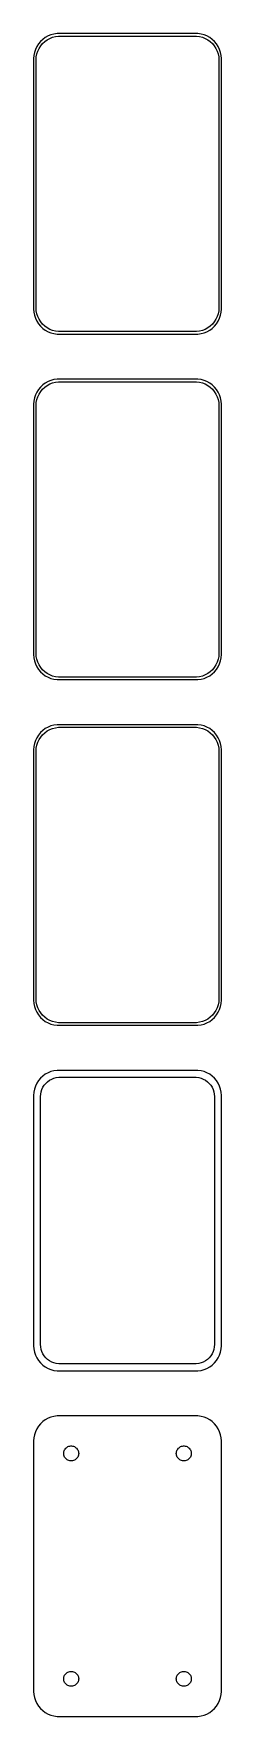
# Model space of a CAD drawing. Header units: metres. Extents: x -19 to 19, y 246 to 582.
import ezdxf

# ---------------------------------------------------------------- set-up
doc = ezdxf.new("R2010")
doc.units = ezdxf.units.M

msp = doc.modelspace()

# ---------------------------------------------------------------- linework, layer by layer
for p, q in [((-15.8789, 581.524), (-16.4291, 581.222)), ((-15.2951, 581.755), (-15.8789, 581.524)), ((-15.5224, 581.048), (-14.9678, 581.268)), ((-14.6869, 581.911), (-15.2951, 581.755)), ((-14.9678, 581.268), (-14.3901, 581.416)), ((-14.0639, 581.99), (-14.6869, 581.911)), ((-14.3901, 581.416), (-13.7982, 581.491)), ((14.0639, 581.99), (-14.0639, 581.99)), ((-13.7982, 581.491), (13.7982, 581.491)), ((13.7982, 581.491), (14.3901, 581.416)), ((14.6869, 581.911), (14.0639, 581.99)), ((14.3901, 581.416), (14.9678, 581.268)), ((15.2951, 581.755), (14.6869, 581.911)), ((14.9678, 581.268), (15.5224, 581.048)), ((15.8789, 581.524), (15.2951, 581.755)), ((16.4291, 581.222), (15.8789, 581.524)), ((-18.5929, 578.243), (-18.7106, 577.627)), ((-18.3989, 578.841), (-18.5929, 578.243)), ((-18.1315, 579.409), (-18.3989, 578.841)), ((-18.2125, 577.345), (-18.1008, 577.931)), ((-17.7951, 579.939), (-18.1315, 579.409)), ((-18.1008, 577.931), (-17.9164, 578.499)), ((-17.9164, 578.499), (-17.6624, 579.038)), ((-17.3948, 580.423), (-17.7951, 579.939)), ((-17.6624, 579.038), (-17.3428, 579.542)), ((-16.9371, 580.853), (-17.3948, 580.423)), ((-17.3428, 579.542), (-16.9626, 580.002)), ((-16.9626, 580.002), (-16.5278, 580.41)), ((-16.4291, 581.222), (-16.9371, 580.853)), ((-16.5278, 580.41), (-16.0452, 580.761)), ((-16.0452, 580.761), (-15.5224, 581.048)), ((15.5224, 581.048), (16.0452, 580.761)), ((16.0452, 580.761), (16.5278, 580.41)), ((16.9371, 580.853), (16.4291, 581.222)), ((16.5278, 580.41), (16.9626, 580.002)), ((17.3948, 580.423), (16.9371, 580.853)), ((16.9626, 580.002), (17.3428, 579.542)), ((17.3428, 579.542), (17.6624, 579.038)), ((17.7951, 579.939), (17.3948, 580.423)), ((17.6624, 579.038), (17.9164, 578.499)), ((18.1315, 579.409), (17.7951, 579.939)), ((17.9164, 578.499), (18.1008, 577.931)), ((18.1008, 577.931), (18.2125, 577.345)), ((18.3989, 578.841), (18.1315, 579.409)), ((18.5929, 578.243), (18.3989, 578.841)), ((18.7106, 577.627), (18.5929, 578.243)), ((-18.7106, 577.627), (-18.75, 577)), ((-18.75, 577), (-18.75, 527)), ((-18.25, 576.75), (-18.2125, 577.345)), ((-18.25, 527.25), (-18.25, 576.75)), ((18.2125, 577.345), (18.25, 576.75)), ((18.25, 576.75), (18.25, 527.25)), ((18.75, 577), (18.7106, 577.627)), ((18.75, 527), (18.75, 577)), ((-18.75, 527), (-18.7106, 526.373)), ((-18.7106, 526.373), (-18.5929, 525.757)), ((-18.5929, 525.757), (-18.3989, 525.159)), ((-18.3989, 525.159), (-18.1315, 524.591)), ((-18.2125, 526.655), (-18.25, 527.25)), ((-18.1008, 526.069), (-18.2125, 526.655)), ((-18.1315, 524.591), (-17.7951, 524.061)), ((-17.9164, 525.501), (-18.1008, 526.069)), ((-17.6624, 524.962), (-17.9164, 525.501)), ((-17.3428, 524.458), (-17.6624, 524.962)), ((-16.9626, 523.998), (-17.3428, 524.458)), ((17.3428, 524.458), (16.9626, 523.998)), ((17.6624, 524.962), (17.3428, 524.458)), ((17.9164, 525.501), (17.6624, 524.962)), ((17.7951, 524.061), (18.1315, 524.591)), ((18.1008, 526.069), (17.9164, 525.501)), ((18.2125, 526.655), (18.1008, 526.069)), ((18.1315, 524.591), (18.3989, 525.159)), ((18.25, 527.25), (18.2125, 526.655)), ((18.3989, 525.159), (18.5929, 525.757)), ((18.5929, 525.757), (18.7106, 526.373)), ((18.7106, 526.373), (18.75, 527)), ((-17.7951, 524.061), (-17.3948, 523.577)), ((-17.3948, 523.577), (-16.9371, 523.147)), ((-16.5278, 523.59), (-16.9626, 523.998)), ((-16.9371, 523.147), (-16.4291, 522.778)), ((-16.0452, 523.239), (-16.5278, 523.59)), ((-16.4291, 522.778), (-15.8789, 522.476)), ((-15.5224, 522.952), (-16.0452, 523.239)), ((-15.8789, 522.476), (-15.2951, 522.245)), ((-14.9678, 522.732), (-15.5224, 522.952)), ((-15.2951, 522.245), (-14.6869, 522.089)), ((-14.3901, 522.584), (-14.9678, 522.732)), ((-14.6869, 522.089), (-14.0639, 522.01)), ((-13.7982, 522.509), (-14.3901, 522.584)), ((-14.0639, 522.01), (14.0639, 522.01)), ((13.7982, 522.509), (-13.7982, 522.509)), ((14.3901, 522.584), (13.7982, 522.509)), ((14.0639, 522.01), (14.6869, 522.089)), ((14.9678, 522.732), (14.3901, 522.584)), ((14.6869, 522.089), (15.2951, 522.245)), ((15.5224, 522.952), (14.9678, 522.732)), ((15.2951, 522.245), (15.8789, 522.476)), ((16.0452, 523.239), (15.5224, 522.952)), ((15.8789, 522.476), (16.4291, 522.778)), ((16.5278, 523.59), (16.0452, 523.239)), ((16.4291, 522.778), (16.9371, 523.147)), ((16.9626, 523.998), (16.5278, 523.59)), ((16.9371, 523.147), (17.3948, 523.577)), ((17.3948, 523.577), (17.7951, 524.061)), ((-17.7951, 510.939), (-18.1315, 510.409)), ((-17.3948, 511.423), (-17.7951, 510.939)), ((-16.9371, 511.853), (-17.3948, 511.423)), ((-17.3428, 510.542), (-16.9626, 511.002)), ((-16.9626, 511.002), (-16.5278, 511.41)), ((-16.4291, 512.222), (-16.9371, 511.853)), ((-16.5278, 511.41), (-16.0452, 511.761)), ((-15.8789, 512.524), (-16.4291, 512.222)), ((-16.0452, 511.761), (-15.5224, 512.048)), ((-15.2951, 512.755), (-15.8789, 512.524)), ((-15.5224, 512.048), (-14.9678, 512.268)), ((-14.6869, 512.911), (-15.2951, 512.755)), ((-14.9678, 512.268), (-14.3901, 512.416)), ((-14.0639, 512.99), (-14.6869, 512.911)), ((-14.3901, 512.416), (-13.7982, 512.491)), ((14.0639, 512.99), (-14.0639, 512.99)), ((-13.7982, 512.491), (13.7982, 512.491)), ((13.7982, 512.491), (14.3901, 512.416)), ((14.6869, 512.911), (14.0639, 512.99)), ((14.3901, 512.416), (14.9678, 512.268)), ((15.2951, 512.755), (14.6869, 512.911)), ((14.9678, 512.268), (15.5224, 512.048)), ((15.8789, 512.524), (15.2951, 512.755)), ((15.5224, 512.048), (16.0452, 511.761)), ((16.4291, 512.222), (15.8789, 512.524)), ((16.0452, 511.761), (16.5278, 511.41)), ((16.9371, 511.853), (16.4291, 512.222)), ((16.5278, 511.41), (16.9626, 511.002)), ((17.3948, 511.423), (16.9371, 511.853)), ((16.9626, 511.002), (17.3428, 510.542)), ((17.7951, 510.939), (17.3948, 511.423)), ((18.1315, 510.409), (17.7951, 510.939)), ((-18.7106, 508.627), (-18.75, 508)), ((-18.75, 508), (-18.75, 458)), ((-18.5929, 509.243), (-18.7106, 508.627)), ((-18.3989, 509.841), (-18.5929, 509.243)), ((-18.1315, 510.409), (-18.3989, 509.841)), ((-18.25, 507.75), (-18.2125, 508.345)), ((-18.25, 458.25), (-18.25, 507.75)), ((-18.2125, 508.345), (-18.1008, 508.931)), ((-18.1008, 508.931), (-17.9164, 509.499)), ((-17.9164, 509.499), (-17.6624, 510.038)), ((-17.6624, 510.038), (-17.3428, 510.542)), ((17.3428, 510.542), (17.6624, 510.038)), ((17.6624, 510.038), (17.9164, 509.499)), ((17.9164, 509.499), (18.1008, 508.931)), ((18.1008, 508.931), (18.2125, 508.345)), ((18.3989, 509.841), (18.1315, 510.409)), ((18.2125, 508.345), (18.25, 507.75)), ((18.25, 507.75), (18.25, 458.25)), ((18.5929, 509.243), (18.3989, 509.841)), ((18.7106, 508.627), (18.5929, 509.243)), ((18.75, 508), (18.7106, 508.627)), ((18.75, 458), (18.75, 508)), ((-18.75, 458), (-18.7106, 457.373)), ((-18.7106, 457.373), (-18.5929, 456.757)), ((-18.2125, 457.655), (-18.25, 458.25)), ((-18.1008, 457.069), (-18.2125, 457.655)), ((-17.9164, 456.501), (-18.1008, 457.069)), ((18.1008, 457.069), (17.9164, 456.501)), ((18.2125, 457.655), (18.1008, 457.069)), ((18.25, 458.25), (18.2125, 457.655)), ((18.5929, 456.757), (18.7106, 457.373)), ((18.7106, 457.373), (18.75, 458)), ((-18.5929, 456.757), (-18.3989, 456.159)), ((-18.3989, 456.159), (-18.1315, 455.591)), ((-18.1315, 455.591), (-17.7951, 455.061)), ((-17.6624, 455.962), (-17.9164, 456.501)), ((-17.7951, 455.061), (-17.3948, 454.577)), ((-17.3428, 455.458), (-17.6624, 455.962)), ((-17.3948, 454.577), (-16.9371, 454.147)), ((-16.9626, 454.998), (-17.3428, 455.458)), ((-16.5278, 454.59), (-16.9626, 454.998)), ((-16.9371, 454.147), (-16.4291, 453.778)), ((-16.0452, 454.239), (-16.5278, 454.59)), ((-16.4291, 453.778), (-15.8789, 453.476)), ((-15.5224, 453.952), (-16.0452, 454.239)), ((-14.9678, 453.732), (-15.5224, 453.952)), ((-14.3901, 453.584), (-14.9678, 453.732)), ((-13.7982, 453.509), (-14.3901, 453.584)), ((14.3901, 453.584), (13.7982, 453.509)), ((14.9678, 453.732), (14.3901, 453.584)), ((15.5224, 453.952), (14.9678, 453.732)), ((16.0452, 454.239), (15.5224, 453.952)), ((15.8789, 453.476), (16.4291, 453.778)), ((16.5278, 454.59), (16.0452, 454.239)), ((16.4291, 453.778), (16.9371, 454.147)), ((16.9626, 454.998), (16.5278, 454.59)), ((16.9371, 454.147), (17.3948, 454.577)), ((17.3428, 455.458), (16.9626, 454.998)), ((17.6624, 455.962), (17.3428, 455.458)), ((17.3948, 454.577), (17.7951, 455.061)), ((17.9164, 456.501), (17.6624, 455.962)), ((17.7951, 455.061), (18.1315, 455.591)), ((18.1315, 455.591), (18.3989, 456.159)), ((18.3989, 456.159), (18.5929, 456.757)), ((-15.8789, 453.476), (-15.2951, 453.245)), ((-15.2951, 453.245), (-14.6869, 453.089)), ((-14.6869, 453.089), (-14.0639, 453.01)), ((-14.0639, 453.01), (14.0639, 453.01)), ((13.7982, 453.509), (-13.7982, 453.509)), ((14.0639, 453.01), (14.6869, 453.089)), ((14.6869, 453.089), (15.2951, 453.245)), ((15.2951, 453.245), (15.8789, 453.476)), ((-15.8789, 443.524), (-16.4291, 443.222)), ((-15.2951, 443.755), (-15.8789, 443.524)), ((-14.6869, 443.911), (-15.2951, 443.755)), ((-14.0639, 443.99), (-14.6869, 443.911)), ((14.0639, 443.99), (-14.0639, 443.99)), ((14.6869, 443.911), (14.0639, 443.99)), ((15.2951, 443.755), (14.6869, 443.911)), ((15.8789, 443.524), (15.2951, 443.755)), ((16.4291, 443.222), (15.8789, 443.524)), ((-18.5929, 440.243), (-18.7106, 439.627)), ((-18.3989, 440.841), (-18.5929, 440.243)), ((-18.1315, 441.409), (-18.3989, 440.841)), ((-17.7951, 441.939), (-18.1315, 441.409)), ((-18.1008, 439.931), (-17.9164, 440.499)), ((-17.9164, 440.499), (-17.6624, 441.038)), ((-17.3948, 442.423), (-17.7951, 441.939)), ((-17.6624, 441.038), (-17.3428, 441.542)), ((-16.9371, 442.853), (-17.3948, 442.423)), ((-17.3428, 441.542), (-16.9626, 442.002)), ((-16.9626, 442.002), (-16.5278, 442.41)), ((-16.4291, 443.222), (-16.9371, 442.853)), ((-16.5278, 442.41), (-16.0452, 442.761)), ((-16.0452, 442.761), (-15.5224, 443.048)), ((-15.5224, 443.048), (-14.9678, 443.268)), ((-14.9678, 443.268), (-14.3901, 443.416)), ((-14.3901, 443.416), (-13.7982, 443.491)), ((-13.7982, 443.491), (13.7982, 443.491)), ((13.7982, 443.491), (14.3901, 443.416)), ((14.3901, 443.416), (14.9678, 443.268)), ((14.9678, 443.268), (15.5224, 443.048)), ((15.5224, 443.048), (16.0452, 442.761)), ((16.0452, 442.761), (16.5278, 442.41)), ((16.9371, 442.853), (16.4291, 443.222)), ((16.5278, 442.41), (16.9626, 442.002)), ((17.3948, 442.423), (16.9371, 442.853)), ((16.9626, 442.002), (17.3428, 441.542)), ((17.3428, 441.542), (17.6624, 441.038)), ((17.7951, 441.939), (17.3948, 442.423)), ((17.6624, 441.038), (17.9164, 440.499)), ((18.1315, 441.409), (17.7951, 441.939)), ((17.9164, 440.499), (18.1008, 439.931)), ((18.3989, 440.841), (18.1315, 441.409)), ((18.5929, 440.243), (18.3989, 440.841)), ((18.7106, 439.627), (18.5929, 440.243)), ((-18.7106, 439.627), (-18.75, 439)), ((-18.75, 439), (-18.75, 389)), ((-18.25, 438.75), (-18.2125, 439.345)), ((-18.25, 389.25), (-18.25, 438.75)), ((-18.2125, 439.345), (-18.1008, 439.931)), ((18.1008, 439.931), (18.2125, 439.345)), ((18.2125, 439.345), (18.25, 438.75)), ((18.25, 438.75), (18.25, 389.25)), ((18.75, 439), (18.7106, 439.627)), ((18.75, 389), (18.75, 439)), ((-18.75, 389), (-18.7106, 388.373)), ((-18.7106, 388.373), (-18.5929, 387.757)), ((-18.5929, 387.757), (-18.3989, 387.159)), ((-18.3989, 387.159), (-18.1315, 386.591)), ((-18.2125, 388.655), (-18.25, 389.25)), ((-18.1008, 388.069), (-18.2125, 388.655)), ((-18.1315, 386.591), (-17.7951, 386.061)), ((-17.9164, 387.501), (-18.1008, 388.069)), ((-17.6624, 386.962), (-17.9164, 387.501)), ((-17.3428, 386.458), (-17.6624, 386.962)), ((-16.9626, 385.998), (-17.3428, 386.458)), ((17.3428, 386.458), (16.9626, 385.998)), ((17.6624, 386.962), (17.3428, 386.458)), ((17.9164, 387.501), (17.6624, 386.962)), ((17.7951, 386.061), (18.1315, 386.591)), ((18.1008, 388.069), (17.9164, 387.501)), ((18.2125, 388.655), (18.1008, 388.069)), ((18.1315, 386.591), (18.3989, 387.159)), ((18.25, 389.25), (18.2125, 388.655)), ((18.3989, 387.159), (18.5929, 387.757)), ((18.5929, 387.757), (18.7106, 388.373)), ((18.7106, 388.373), (18.75, 389)), ((-17.7951, 386.061), (-17.3948, 385.577)), ((-17.3948, 385.577), (-16.9371, 385.147)), ((-16.5278, 385.59), (-16.9626, 385.998)), ((-16.9371, 385.147), (-16.4291, 384.778)), ((-16.0452, 385.239), (-16.5278, 385.59)), ((-16.4291, 384.778), (-15.8789, 384.476)), ((-15.5224, 384.952), (-16.0452, 385.239)), ((-15.8789, 384.476), (-15.2951, 384.245)), ((-14.9678, 384.732), (-15.5224, 384.952)), ((-15.2951, 384.245), (-14.6869, 384.089)), ((-14.3901, 384.584), (-14.9678, 384.732)), ((-14.6869, 384.089), (-14.0639, 384.01)), ((-13.7982, 384.509), (-14.3901, 384.584)), ((-14.0639, 384.01), (14.0639, 384.01)), ((13.7982, 384.509), (-13.7982, 384.509)), ((14.3901, 384.584), (13.7982, 384.509)), ((14.0639, 384.01), (14.6869, 384.089)), ((14.9678, 384.732), (14.3901, 384.584)), ((14.6869, 384.089), (15.2951, 384.245)), ((15.5224, 384.952), (14.9678, 384.732)), ((15.2951, 384.245), (15.8789, 384.476)), ((16.0452, 385.239), (15.5224, 384.952)), ((15.8789, 384.476), (16.4291, 384.778)), ((16.5278, 385.59), (16.0452, 385.239)), ((16.4291, 384.778), (16.9371, 385.147)), ((16.9626, 385.998), (16.5278, 385.59)), ((16.9371, 385.147), (17.3948, 385.577)), ((17.3948, 385.577), (17.7951, 386.061)), ((-17.7951, 372.939), (-18.1315, 372.409)), ((-17.3948, 373.423), (-17.7951, 372.939)), ((-16.9371, 373.853), (-17.3948, 373.423)), ((-16.4291, 374.222), (-16.9371, 373.853)), ((-15.8789, 374.524), (-16.4291, 374.222)), ((-15.9665, 372.731), (-15.5734, 373.017)), ((-15.2951, 374.755), (-15.8789, 374.524)), ((-15.5734, 373.017), (-15.1475, 373.251)), ((-14.6869, 374.911), (-15.2951, 374.755)), ((-15.1475, 373.251), (-14.6957, 373.43)), ((-14.6957, 373.43), (-14.2251, 373.551)), ((-14.0639, 374.99), (-14.6869, 374.911)), ((-14.2251, 373.551), (-13.743, 373.612)), ((14.0639, 374.99), (-14.0639, 374.99)), ((-13.743, 373.612), (13.743, 373.612)), ((13.743, 373.612), (14.2251, 373.551)), ((14.6869, 374.911), (14.0639, 374.99)), ((14.2251, 373.551), (14.6957, 373.43)), ((15.2951, 374.755), (14.6869, 374.911)), ((14.6957, 373.43), (15.1475, 373.251)), ((15.1475, 373.251), (15.5734, 373.017)), ((15.8789, 374.524), (15.2951, 374.755)), ((15.5734, 373.017), (15.9665, 372.731)), ((16.4291, 374.222), (15.8789, 374.524)), ((16.9371, 373.853), (16.4291, 374.222)), ((17.3948, 373.423), (16.9371, 373.853)), ((17.7951, 372.939), (17.3948, 373.423)), ((18.1315, 372.409), (17.7951, 372.939)), ((-18.7106, 370.627), (-18.75, 370)), ((-18.75, 370), (-18.75, 320)), ((-18.5929, 371.243), (-18.7106, 370.627)), ((-18.3989, 371.841), (-18.5929, 371.243)), ((-18.1315, 372.409), (-18.3989, 371.841)), ((-17.3695, 369.75), (-17.339, 370.235)), ((-17.3695, 320.25), (-17.3695, 369.75)), ((-17.339, 370.235), (-17.2479, 370.712)), ((-17.2479, 370.712), (-17.0977, 371.174)), ((-17.0977, 371.174), (-16.8908, 371.614)), ((-16.8908, 371.614), (-16.6305, 372.024)), ((-16.6305, 372.024), (-16.3207, 372.399)), ((-16.3207, 372.399), (-15.9665, 372.731)), ((15.9665, 372.731), (16.3207, 372.399)), ((16.3207, 372.399), (16.6305, 372.024)), ((16.6305, 372.024), (16.8908, 371.614)), ((16.8908, 371.614), (17.0977, 371.174)), ((17.0977, 371.174), (17.2479, 370.712)), ((17.2479, 370.712), (17.339, 370.235)), ((17.339, 370.235), (17.3695, 369.75)), ((17.3695, 369.75), (17.3695, 320.25)), ((18.3989, 371.841), (18.1315, 372.409)), ((18.5929, 371.243), (18.3989, 371.841)), ((18.7106, 370.627), (18.5929, 371.243)), ((18.75, 370), (18.7106, 370.627)), ((18.75, 320), (18.75, 370)), ((-18.75, 320), (-18.7106, 319.373)), ((-18.7106, 319.373), (-18.5929, 318.757)), ((-17.339, 319.765), (-17.3695, 320.25)), ((-17.2479, 319.288), (-17.339, 319.765)), ((-17.0977, 318.826), (-17.2479, 319.288)), ((17.2479, 319.288), (17.0977, 318.826)), ((17.339, 319.765), (17.2479, 319.288)), ((17.3695, 320.25), (17.339, 319.765)), ((18.5929, 318.757), (18.7106, 319.373)), ((18.7106, 319.373), (18.75, 320)), ((-18.5929, 318.757), (-18.3989, 318.159)), ((-18.3989, 318.159), (-18.1315, 317.591)), ((-18.1315, 317.591), (-17.7951, 317.061)), ((-17.7951, 317.061), (-17.3948, 316.577)), ((-17.3948, 316.577), (-16.9371, 316.147)), ((-16.8908, 318.386), (-17.0977, 318.826)), ((-16.9371, 316.147), (-16.4291, 315.778)), ((-16.6305, 317.976), (-16.8908, 318.386)), ((-16.3207, 317.601), (-16.6305, 317.976)), ((-15.9665, 317.269), (-16.3207, 317.601)), ((-15.5734, 316.983), (-15.9665, 317.269)), ((-15.1475, 316.749), (-15.5734, 316.983)), ((-14.6957, 316.57), (-15.1475, 316.749)), ((-14.2251, 316.449), (-14.6957, 316.57)), ((-13.743, 316.388), (-14.2251, 316.449)), ((13.743, 316.388), (-13.743, 316.388)), ((14.2251, 316.449), (13.743, 316.388)), ((14.6957, 316.57), (14.2251, 316.449)), ((15.1475, 316.749), (14.6957, 316.57)), ((15.5734, 316.983), (15.1475, 316.749)), ((15.9665, 317.269), (15.5734, 316.983)), ((16.3207, 317.601), (15.9665, 317.269)), ((16.6305, 317.976), (16.3207, 317.601)), ((16.4291, 315.778), (16.9371, 316.147)), ((16.8908, 318.386), (16.6305, 317.976)), ((17.0977, 318.826), (16.8908, 318.386)), ((16.9371, 316.147), (17.3948, 316.577)), ((17.3948, 316.577), (17.7951, 317.061)), ((17.7951, 317.061), (18.1315, 317.591)), ((18.1315, 317.591), (18.3989, 318.159)), ((18.3989, 318.159), (18.5929, 318.757)), ((-16.4291, 315.778), (-15.8789, 315.476)), ((-15.8789, 315.476), (-15.2951, 315.245)), ((-15.2951, 315.245), (-14.6869, 315.089)), ((-14.6869, 315.089), (-14.0639, 315.01)), ((-14.0639, 315.01), (14.0639, 315.01)), ((14.0639, 315.01), (14.6869, 315.089)), ((14.6869, 315.089), (15.2951, 315.245)), ((15.2951, 315.245), (15.8789, 315.476)), ((15.8789, 315.476), (16.4291, 315.778)), ((-15.2951, 305.755), (-15.8789, 305.524)), ((-14.6869, 305.911), (-15.2951, 305.755)), ((-14.0639, 305.99), (-14.6869, 305.911)), ((14.0639, 305.99), (-14.0639, 305.99)), ((14.6869, 305.911), (14.0639, 305.99)), ((15.2951, 305.755), (14.6869, 305.911)), ((15.8789, 305.524), (15.2951, 305.755)), ((-18.3989, 302.841), (-18.5929, 302.243)), ((-18.1315, 303.409), (-18.3989, 302.841)), ((-17.7951, 303.939), (-18.1315, 303.409)), ((-17.3948, 304.423), (-17.7951, 303.939)), ((-16.9371, 304.853), (-17.3948, 304.423)), ((-16.4291, 305.222), (-16.9371, 304.853)), ((-15.8789, 305.524), (-16.4291, 305.222)), ((16.4291, 305.222), (15.8789, 305.524)), ((16.9371, 304.853), (16.4291, 305.222)), ((17.3948, 304.423), (16.9371, 304.853)), ((17.7951, 303.939), (17.3948, 304.423)), ((18.1315, 303.409), (17.7951, 303.939)), ((18.3989, 302.841), (18.1315, 303.409)), ((18.5929, 302.243), (18.3989, 302.841)), ((-18.7106, 301.627), (-18.75, 301)), ((-18.75, 301), (-18.75, 251)), ((-18.5929, 302.243), (-18.7106, 301.627)), ((-12.7029, 298.873), (-12.6447, 299.052)), ((-12.6447, 299.052), (-12.5645, 299.223)), ((-12.5645, 299.223), (-12.4635, 299.382)), ((-12.4635, 299.382), (-12.3434, 299.527)), ((-12.3434, 299.527), (-12.2061, 299.656)), ((-12.2061, 299.656), (-12.0537, 299.766)), ((-12.0537, 299.766), (-11.8887, 299.857)), ((-11.8887, 299.857), (-11.7135, 299.927)), ((-11.7135, 299.927), (-11.5311, 299.973)), ((-11.5311, 299.973), (-11.3442, 299.997)), ((-11.3442, 299.997), (-11.1558, 299.997)), ((-11.1558, 299.997), (-10.9689, 299.973)), ((-10.9689, 299.973), (-10.7865, 299.927)), ((-10.7865, 299.927), (-10.6113, 299.857)), ((-10.6113, 299.857), (-10.4463, 299.766)), ((-10.4463, 299.766), (-10.2939, 299.656)), ((-10.2939, 299.656), (-10.1565, 299.527)), ((-10.1565, 299.527), (-10.0365, 299.382)), ((-10.0365, 299.382), (-9.93553, 299.223)), ((-9.93553, 299.223), (-9.85533, 299.052)), ((-9.85533, 299.052), (-9.79712, 298.873)), ((9.79712, 298.873), (9.85533, 299.052)), ((9.85533, 299.052), (9.93553, 299.223)), ((9.93553, 299.223), (10.0365, 299.382)), ((10.0365, 299.382), (10.1565, 299.527)), ((10.1565, 299.527), (10.2939, 299.656)), ((10.2939, 299.656), (10.4463, 299.766)), ((10.4463, 299.766), (10.6113, 299.857)), ((10.6113, 299.857), (10.7865, 299.927)), ((10.7865, 299.927), (10.9689, 299.973)), ((10.9689, 299.973), (11.1558, 299.997)), ((11.1558, 299.997), (11.3442, 299.997)), ((11.3442, 299.997), (11.5311, 299.973)), ((11.5311, 299.973), (11.7135, 299.927)), ((11.7135, 299.927), (11.8887, 299.857)), ((11.8887, 299.857), (12.0537, 299.766)), ((12.0537, 299.766), (12.2061, 299.656)), ((12.2061, 299.656), (12.3434, 299.527)), ((12.3434, 299.527), (12.4635, 299.382)), ((12.4635, 299.382), (12.5645, 299.223)), ((12.5645, 299.223), (12.6447, 299.052)), ((12.6447, 299.052), (12.7029, 298.873)), ((18.7106, 301.627), (18.5929, 302.243)), ((18.75, 301), (18.7106, 301.627)), ((18.75, 251), (18.75, 301)), ((-12.75, 298.5), (-12.7382, 298.688)), ((-12.7382, 298.312), (-12.75, 298.5)), ((-12.7382, 298.688), (-12.7029, 298.873)), ((-12.7029, 298.127), (-12.7382, 298.312)), ((-12.6447, 297.948), (-12.7029, 298.127)), ((-12.5645, 297.777), (-12.6447, 297.948)), ((-12.4635, 297.618), (-12.5645, 297.777)), ((-12.3434, 297.473), (-12.4635, 297.618)), ((-12.2061, 297.344), (-12.3434, 297.473)), ((-12.0537, 297.234), (-12.2061, 297.344)), ((-11.8887, 297.143), (-12.0537, 297.234)), ((-11.7135, 297.073), (-11.8887, 297.143)), ((-11.5311, 297.027), (-11.7135, 297.073)), ((-11.3442, 297.003), (-11.5311, 297.027)), ((-11.1558, 297.003), (-11.3442, 297.003)), ((-10.9689, 297.027), (-11.1558, 297.003)), ((-10.7865, 297.073), (-10.9689, 297.027)), ((-10.6113, 297.143), (-10.7865, 297.073)), ((-10.4463, 297.234), (-10.6113, 297.143)), ((-10.2939, 297.344), (-10.4463, 297.234)), ((-10.1565, 297.473), (-10.2939, 297.344)), ((-10.0365, 297.618), (-10.1565, 297.473)), ((-9.93553, 297.777), (-10.0365, 297.618)), ((-9.85533, 297.948), (-9.93553, 297.777)), ((-9.79712, 298.127), (-9.85533, 297.948)), ((-9.79712, 298.873), (-9.76183, 298.688)), ((-9.76183, 298.312), (-9.79712, 298.127)), ((-9.76183, 298.688), (-9.75, 298.5)), ((-9.75, 298.5), (-9.76183, 298.312)), ((9.75, 298.5), (9.76183, 298.688)), ((9.76183, 298.312), (9.75, 298.5)), ((9.76183, 298.688), (9.79712, 298.873)), ((9.79712, 298.127), (9.76183, 298.312)), ((9.85533, 297.948), (9.79712, 298.127)), ((9.93553, 297.777), (9.85533, 297.948)), ((10.0365, 297.618), (9.93553, 297.777)), ((10.1565, 297.473), (10.0365, 297.618)), ((10.2939, 297.344), (10.1565, 297.473)), ((10.4463, 297.234), (10.2939, 297.344)), ((10.6113, 297.143), (10.4463, 297.234)), ((10.7865, 297.073), (10.6113, 297.143)), ((10.9689, 297.027), (10.7865, 297.073)), ((11.1558, 297.003), (10.9689, 297.027)), ((11.3442, 297.003), (11.1558, 297.003)), ((11.5311, 297.027), (11.3442, 297.003)), ((11.7135, 297.073), (11.5311, 297.027)), ((11.8887, 297.143), (11.7135, 297.073)), ((12.0537, 297.234), (11.8887, 297.143)), ((12.2061, 297.344), (12.0537, 297.234)), ((12.3434, 297.473), (12.2061, 297.344)), ((12.4635, 297.618), (12.3434, 297.473)), ((12.5645, 297.777), (12.4635, 297.618)), ((12.6447, 297.948), (12.5645, 297.777)), ((12.7029, 298.127), (12.6447, 297.948)), ((12.7029, 298.873), (12.7382, 298.688)), ((12.7382, 298.312), (12.7029, 298.127)), ((12.7382, 298.688), (12.75, 298.5)), ((12.75, 298.5), (12.7382, 298.312)), ((-12.75, 253.5), (-12.7382, 253.688)), ((-12.7382, 253.312), (-12.75, 253.5)), ((-12.7382, 253.688), (-12.7029, 253.873)), ((-12.7029, 253.127), (-12.7382, 253.312)), ((-12.7029, 253.873), (-12.6447, 254.052)), ((-12.6447, 252.948), (-12.7029, 253.127)), ((-12.6447, 254.052), (-12.5645, 254.223)), ((-12.5645, 252.777), (-12.6447, 252.948)), ((-12.5645, 254.223), (-12.4635, 254.382)), ((-12.4635, 252.618), (-12.5645, 252.777)), ((-12.4635, 254.382), (-12.3434, 254.527)), ((-12.3434, 252.473), (-12.4635, 252.618)), ((-12.3434, 254.527), (-12.2061, 254.656)), ((-12.2061, 252.344), (-12.3434, 252.473)), ((-12.2061, 254.656), (-12.0537, 254.766)), ((-12.0537, 252.234), (-12.2061, 252.344)), ((-12.0537, 254.766), (-11.8887, 254.857)), ((-11.8887, 252.143), (-12.0537, 252.234)), ((-11.8887, 254.857), (-11.7135, 254.927)), ((-11.7135, 252.073), (-11.8887, 252.143)), ((-11.7135, 254.927), (-11.5311, 254.973)), ((-11.5311, 252.027), (-11.7135, 252.073)), ((-11.5311, 254.973), (-11.3442, 254.997)), ((-11.3442, 252.003), (-11.5311, 252.027)), ((-11.3442, 254.997), (-11.1558, 254.997)), ((-11.1558, 252.003), (-11.3442, 252.003)), ((-11.1558, 254.997), (-10.9689, 254.973)), ((-10.9689, 252.027), (-11.1558, 252.003)), ((-10.9689, 254.973), (-10.7865, 254.927)), ((-10.7865, 252.073), (-10.9689, 252.027)), ((-10.7865, 254.927), (-10.6113, 254.857)), ((-10.6113, 252.143), (-10.7865, 252.073)), ((-10.6113, 254.857), (-10.4463, 254.766)), ((-10.4463, 252.234), (-10.6113, 252.143)), ((-10.4463, 254.766), (-10.2939, 254.656)), ((-10.2939, 252.344), (-10.4463, 252.234)), ((-10.2939, 254.656), (-10.1565, 254.527)), ((-10.1565, 252.473), (-10.2939, 252.344)), ((-10.1565, 254.527), (-10.0365, 254.382)), ((-10.0365, 252.618), (-10.1565, 252.473)), ((-10.0365, 254.382), (-9.93553, 254.223)), ((-9.93553, 252.777), (-10.0365, 252.618)), ((-9.93553, 254.223), (-9.85533, 254.052)), ((-9.85533, 252.948), (-9.93553, 252.777)), ((-9.85533, 254.052), (-9.79712, 253.873)), ((-9.79712, 253.127), (-9.85533, 252.948)), ((-9.79712, 253.873), (-9.76183, 253.688)), ((-9.76183, 253.312), (-9.79712, 253.127)), ((-9.76183, 253.688), (-9.75, 253.5)), ((-9.75, 253.5), (-9.76183, 253.312)), ((9.75, 253.5), (9.76183, 253.688)), ((9.76183, 253.312), (9.75, 253.5)), ((9.76183, 253.688), (9.79712, 253.873)), ((9.79712, 253.127), (9.76183, 253.312)), ((9.79712, 253.873), (9.85533, 254.052)), ((9.85533, 252.948), (9.79712, 253.127)), ((9.85533, 254.052), (9.93553, 254.223)), ((9.93553, 252.777), (9.85533, 252.948)), ((9.93553, 254.223), (10.0365, 254.382)), ((10.0365, 252.618), (9.93553, 252.777)), ((10.0365, 254.382), (10.1565, 254.527)), ((10.1565, 252.473), (10.0365, 252.618)), ((10.1565, 254.527), (10.2939, 254.656)), ((10.2939, 252.344), (10.1565, 252.473)), ((10.2939, 254.656), (10.4463, 254.766)), ((10.4463, 252.234), (10.2939, 252.344)), ((10.4463, 254.766), (10.6113, 254.857)), ((10.6113, 252.143), (10.4463, 252.234)), ((10.6113, 254.857), (10.7865, 254.927)), ((10.7865, 252.073), (10.6113, 252.143)), ((10.7865, 254.927), (10.9689, 254.973)), ((10.9689, 252.027), (10.7865, 252.073)), ((10.9689, 254.973), (11.1558, 254.997)), ((11.1558, 252.003), (10.9689, 252.027)), ((11.1558, 254.997), (11.3442, 254.997)), ((11.3442, 252.003), (11.1558, 252.003)), ((11.3442, 254.997), (11.5311, 254.973)), ((11.5311, 252.027), (11.3442, 252.003)), ((11.5311, 254.973), (11.7135, 254.927)), ((11.7135, 252.073), (11.5311, 252.027)), ((11.7135, 254.927), (11.8887, 254.857)), ((11.8887, 252.143), (11.7135, 252.073)), ((11.8887, 254.857), (12.0537, 254.766)), ((12.0537, 252.234), (11.8887, 252.143)), ((12.0537, 254.766), (12.2061, 254.656)), ((12.2061, 252.344), (12.0537, 252.234)), ((12.2061, 254.656), (12.3434, 254.527)), ((12.3434, 252.473), (12.2061, 252.344)), ((12.3434, 254.527), (12.4635, 254.382)), ((12.4635, 252.618), (12.3434, 252.473)), ((12.4635, 254.382), (12.5645, 254.223)), ((12.5645, 252.777), (12.4635, 252.618)), ((12.5645, 254.223), (12.6447, 254.052)), ((12.6447, 252.948), (12.5645, 252.777)), ((12.6447, 254.052), (12.7029, 253.873)), ((12.7029, 253.127), (12.6447, 252.948)), ((12.7029, 253.873), (12.7382, 253.688)), ((12.7382, 253.312), (12.7029, 253.127)), ((12.7382, 253.688), (12.75, 253.5)), ((12.75, 253.5), (12.7382, 253.312)), ((-18.75, 251), (-18.7106, 250.373)), ((-18.7106, 250.373), (-18.5929, 249.757)), ((-18.5929, 249.757), (-18.3989, 249.159)), ((-18.3989, 249.159), (-18.1315, 248.591)), ((18.1315, 248.591), (18.3989, 249.159)), ((18.3989, 249.159), (18.5929, 249.757)), ((18.5929, 249.757), (18.7106, 250.373)), ((18.7106, 250.373), (18.75, 251)), ((-18.1315, 248.591), (-17.7951, 248.061)), ((-17.7951, 248.061), (-17.3948, 247.577)), ((-17.3948, 247.577), (-16.9371, 247.147)), ((-16.9371, 247.147), (-16.4291, 246.778)), ((-16.4291, 246.778), (-15.8789, 246.476)), ((-15.8789, 246.476), (-15.2951, 246.245)), ((-15.2951, 246.245), (-14.6869, 246.089)), ((-14.6869, 246.089), (-14.0639, 246.01)), ((-14.0639, 246.01), (14.0639, 246.01)), ((14.0639, 246.01), (14.6869, 246.089)), ((14.6869, 246.089), (15.2951, 246.245)), ((15.2951, 246.245), (15.8789, 246.476)), ((15.8789, 246.476), (16.4291, 246.778)), ((16.4291, 246.778), (16.9371, 247.147)), ((16.9371, 247.147), (17.3948, 247.577)), ((17.3948, 247.577), (17.7951, 248.061)), ((17.7951, 248.061), (18.1315, 248.591))]:
    msp.add_line(p, q)

doc.saveas('drawing.dxf')
